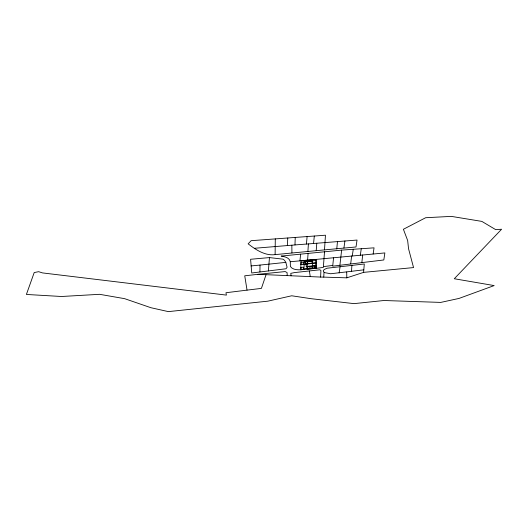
<?xml version="1.0" encoding="UTF-8"?>
<svg xmlns="http://www.w3.org/2000/svg" width="528" height="528" viewBox="0 0 528 528"><rect width="100%" height="100%" fill="white"/><g stroke="black" fill="none" stroke-linecap="round" stroke-linejoin="round"><path stroke-width="0.79" d="M275.286 238.847L275.121 254.621C265.102 256.021 255.644 249.678 248.14 243.83L251.15 240.682L325.453 235.211L324.502 249.883L275.121 254.621M312.127 268.547L312.134 266.251M312.14 263.465L312.147 261.116M312.55 268.019L312.576 261.07L301 262.264L301.039 264.607M314.318 268.323L314.338 266.026M316.556 265.795L306.986 266.779L307.058 269.353L316.529 268.27L316.642 259.36L384.866 252.925L383.823 259.961L332.706 266.158L333.557 257.829M259.921 271.966L260.02 265.076L285.82 262.376L287.1 267.254L286.018 268.759L251.737 272.983L250.589 259.274L269.458 257.585L283.041 259.169L284.473 260.264L285.82 262.376M254.588 248.272L294.974 244.933L295.238 237.382M290.294 261.723L290.38 266.508C292.697 269.755 297.079 269.914 300.703 269.788L301.059 260.74L316.642 259.36L290.294 261.723C289.476 257.552 284.698 256.681 281.186 256.073L341.629 250.107L374.042 247.83L373.144 253.994M266.006 274.837L261.413 288.387L247.045 290.129L244.735 275.801L257.948 274.322L320.615 277.068L320.912 270.475L319.902 269.788L294.353 272.613L290.783 273.352L291.086 275.821M320.615 277.068L323.763 277.121L323.987 272.507L330.673 273.755L363.805 269.841L364.3 263.98L327.142 268.204L324.278 269.445L323.308 270.6L323.413 271.61L324.621 272.573M316.529 268.316L323.354 267.412L324.509 251.757M287.338 245.599L287.786 237.983M351.523 271.385L351.892 265.307M269.458 257.585L268.382 270.976M307.903 251.387L308.411 243.91L357.04 240.049L356.004 246.972L324.502 249.883M323.763 277.121L346.81 277.834L363.627 272.362L363.805 269.841M307.593 260.139L308.081 253.46M316.206 250.661L316.78 243.243M294.974 244.933L306.431 244.048L307.111 236.564M336.765 248.959L337.465 241.567M299.95 260.858L300.617 254.199M313.559 243.487L314.312 236.036M339.907 265.188L341.629 250.107M361.865 262.555L362.65 254.991M350.684 263.881L351.641 256.014M343.913 248.035L344.929 240.946M352.275 255.961L353.252 249.302M360.307 255.189L361.271 248.747M339.128 272.956L340.091 266.666M323.492 266.62L332.732 265.432M247.045 290.129L225.958 292.73L226.413 295.106L42.491 272.91L38.643 271.682L34.208 272.554L26.4 294.452L61.512 296.498L99.614 294.314L124.608 298.663L150.916 307.718L168.366 311.619L267.782 301.178L291.707 295.779L311.051 298.69L354.057 303.633L383.935 300.511L440.768 302.405L459.03 298.426L494.168 285.575L454.285 278.744L501.6 229.231L495.746 229.66L481.846 221.397L451.321 216.381L425.647 217.727L403.399 229.277L407.649 240.491L408.553 248.754L413.549 267.584L363.627 272.362M300.703 269.788L307.006 269.056M316.516 268.099L307.732 269.003L307.718 266.706M315.711 262.739L306.286 263.71L306.148 266.515L315.678 265.531M300.907 264.62L316.595 263.003M300.795 267.419L303.303 267.161L303.343 269.485L301.138 269.683L301.099 267.386M257.948 274.322L285.239 271.57L287.087 272.6L287.232 275.675M251.09 265.927L260.02 265.076M306.431 244.048L308.411 243.91M309.388 270.983L310.233 276.553M346.698 272.026L346.81 277.834M303.23 262.033L303.263 264.376M305.461 261.802L305.481 264.145M291.845 245.236L291.925 252.912M307.692 261.578L307.705 263.921M307.23 261.624L307.276 268.561M309.929 266.475L309.929 268.772M315.737 260.489L315.658 267.696L303.95 268.904L304.286 261.664L315.737 260.489"/></g></svg>
